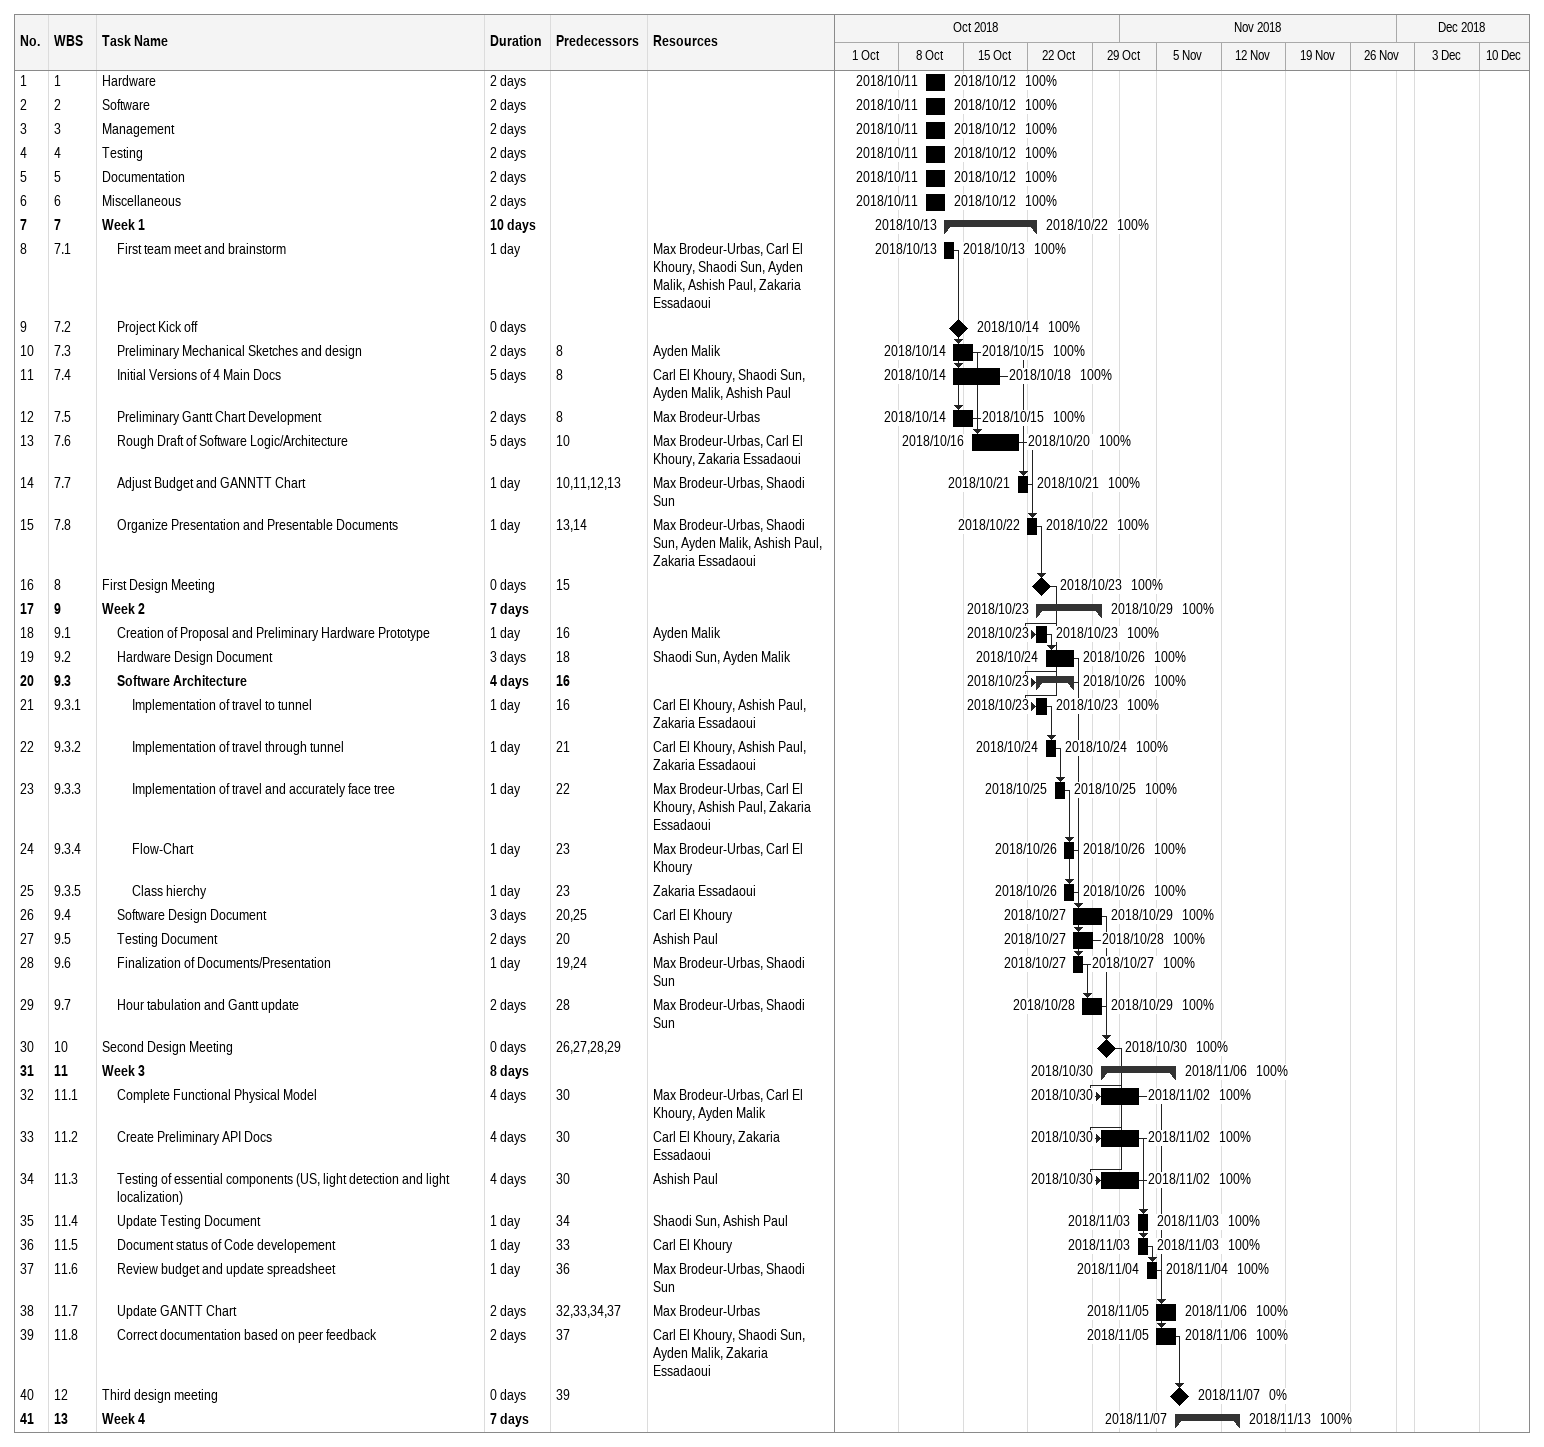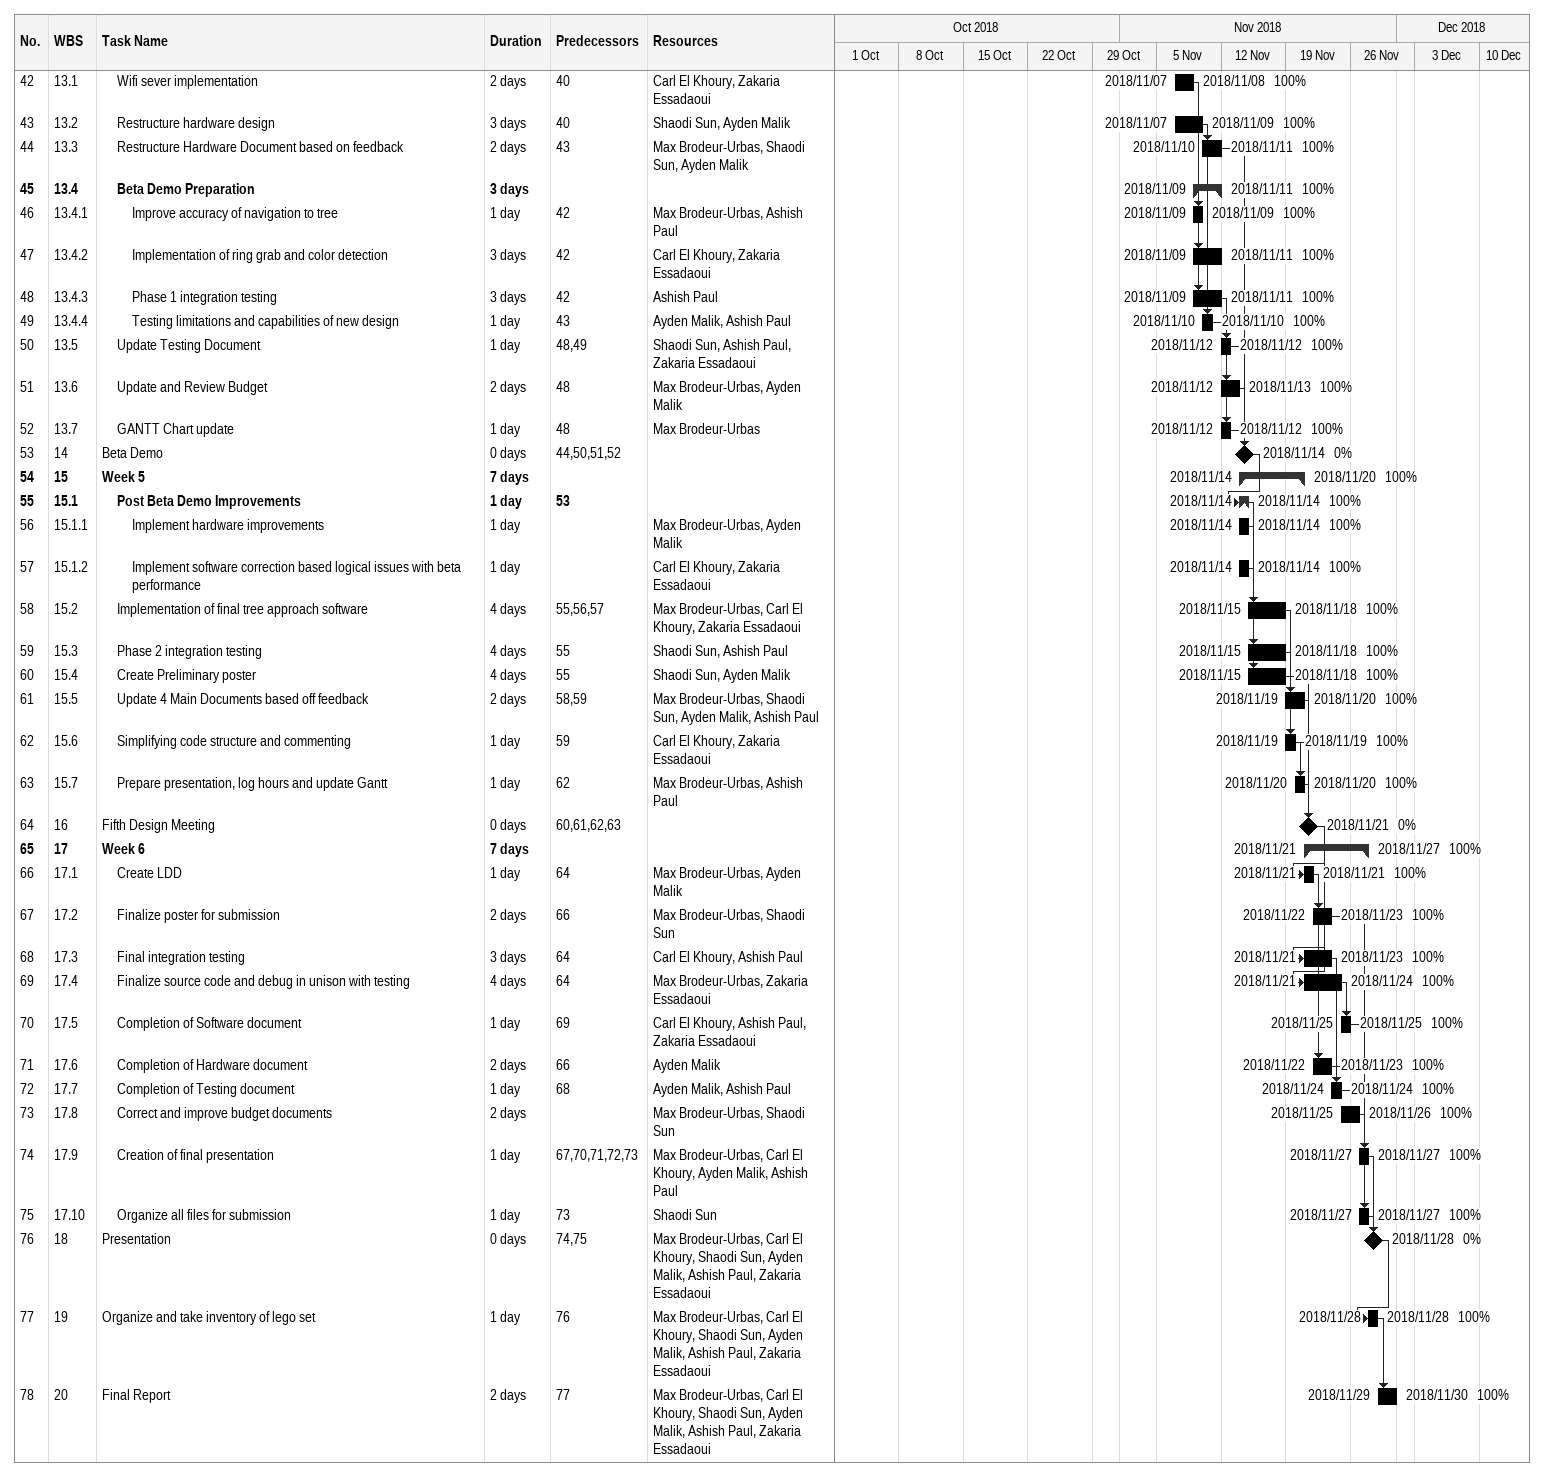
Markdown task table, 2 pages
| ID | WBS | Task | Duration | Start | Finish | Predecessors | Resources | % complete |
|---|---|---|---|---|---|---|---|---|
| 1 | 1 | Hardware | 2d | 2018-10-11 | 2018-10-12 |  |  | 100 |
| 2 | 2 | Software | 2d | 2018-10-11 | 2018-10-12 |  |  | 100 |
| 3 | 3 | Management | 2d | 2018-10-11 | 2018-10-12 |  |  | 100 |
| 4 | 4 | Testing | 2d | 2018-10-11 | 2018-10-12 |  |  | 100 |
| 5 | 5 | Documentation | 2d | 2018-10-11 | 2018-10-12 |  |  | 100 |
| 6 | 6 | Miscellaneous | 2d | 2018-10-11 | 2018-10-12 |  |  | 100 |
| 7 | 7 | **Week 1** | 10d | 2018-10-13 | 2018-10-22 |  |  | 100 |
| 8 | 7.1 | First team meet and brainstorm | 1d | 2018-10-13 | 2018-10-13 |  | Max Brodeur-Urbas, Carl El Khoury, Shaodi Sun, Ayden Malik, Ashish Paul, Zakaria Essadaoui | 100 |
| 9 | 7.2 | Project Kick off | 0d | 2018-10-14 | 2018-10-14 |  |  | 100 |
| 10 | 7.3 | Preliminary Mechanical Sketches and design | 2d | 2018-10-14 | 2018-10-15 | 8 | Ayden Malik | 100 |
| 11 | 7.4 | Initial Versions of 4 Main Docs | 5d | 2018-10-14 | 2018-10-18 | 8 | Carl El Khoury, Shaodi Sun, Ayden Malik, Ashish Paul | 100 |
| 12 | 7.5 | Preliminary Gantt Chart Development | 2d | 2018-10-14 | 2018-10-15 | 8 | Max Brodeur-Urbas | 100 |
| 13 | 7.6 | Rough Draft of Software Logic/Architecture | 5d | 2018-10-16 | 2018-10-20 | 10 | Max Brodeur-Urbas, Carl El Khoury, Zakaria Essadaoui | 100 |
| 14 | 7.7 | Adjust Budget and GANNTT Chart | 1d | 2018-10-21 | 2018-10-21 | 10, 11, 12, 13 | Max Brodeur-Urbas, Shaodi Sun | 100 |
| 15 | 7.8 | Organize Presentation and Presentable Documents | 1d | 2018-10-22 | 2018-10-22 | 13, 14 | Max Brodeur-Urbas, Shaodi Sun, Ayden Malik, Ashish Paul, Zakaria Essadaoui | 100 |
| 16 | 8 | First Design Meeting | 0d | 2018-10-23 | 2018-10-23 | 15 |  | 100 |
| 17 | 9 | **Week 2** | 7d | 2018-10-23 | 2018-10-29 |  |  | 100 |
| 18 | 9.1 | Creation of Proposal and Preliminary Hardware Prototype | 1d | 2018-10-23 | 2018-10-23 | 16 | Ayden Malik | 100 |
| 19 | 9.2 | Hardware Design Document | 3d | 2018-10-24 | 2018-10-26 | 18 | Shaodi Sun, Ayden Malik | 100 |
| 20 | 9.3 | **Software Architecture** | 4d | 2018-10-23 | 2018-10-26 | 16 |  | 100 |
| 21 | 9.3.1 | Implementation of travel to tunnel | 1d | 2018-10-23 | 2018-10-23 | 16 | Carl El Khoury, Ashish Paul, Zakaria Essadaoui | 100 |
| 22 | 9.3.2 | Implementation of travel through tunnel | 1d | 2018-10-24 | 2018-10-24 | 21 | Carl El Khoury, Ashish Paul, Zakaria Essadaoui | 100 |
| 23 | 9.3.3 | Implementation of travel and accurately face tree | 1d | 2018-10-25 | 2018-10-25 | 22 | Max Brodeur-Urbas, Carl El Khoury, Ashish Paul, Zakaria Essadaoui | 100 |
| 24 | 9.3.4 | Flow-Chart | 1d | 2018-10-26 | 2018-10-26 | 23 | Max Brodeur-Urbas, Carl El Khoury | 100 |
| 25 | 9.3.5 | Class hierchy | 1d | 2018-10-26 | 2018-10-26 | 23 | Zakaria Essadaoui | 100 |
| 26 | 9.4 | Software Design Document | 3d | 2018-10-27 | 2018-10-29 | 20, 25 | Carl El Khoury | 100 |
| 27 | 9.5 | Testing Document | 2d | 2018-10-27 | 2018-10-28 | 20 | Ashish Paul | 100 |
| 28 | 9.6 | Finalization of Documents/Presentation | 1d | 2018-10-27 | 2018-10-27 | 19, 24 | Max Brodeur-Urbas, Shaodi Sun | 100 |
| 29 | 9.7 | Hour tabulation and Gantt update | 2d | 2018-10-28 | 2018-10-29 | 28 | Max Brodeur-Urbas, Shaodi Sun | 100 |
| 30 | 10 | Second Design Meeting | 0d | 2018-10-30 | 2018-10-30 | 26, 27, 28, 29 |  | 100 |
| 31 | 11 | **Week 3** | 8d | 2018-10-30 | 2018-11-06 |  |  | 100 |
| 32 | 11.1 | Complete Functional Physical Model | 4d | 2018-10-30 | 2018-11-02 | 30 | Max Brodeur-Urbas, Carl El Khoury, Ayden Malik | 100 |
| 33 | 11.2 | Create Preliminary API Docs | 4d | 2018-10-30 | 2018-11-02 | 30 | Carl El Khoury, Zakaria Essadaoui | 100 |
| 34 | 11.3 | Testing of essential components (US, light detection and light localization) | 4d | 2018-10-30 | 2018-11-02 | 30 | Ashish Paul | 100 |
| 35 | 11.4 | Update Testing Document | 1d | 2018-11-03 | 2018-11-03 | 34 | Shaodi Sun, Ashish Paul | 100 |
| 36 | 11.5 | Document status of Code developement | 1d | 2018-11-03 | 2018-11-03 | 33 | Carl El Khoury | 100 |
| 37 | 11.6 | Review budget and update spreadsheet | 1d | 2018-11-04 | 2018-11-04 | 36 | Max Brodeur-Urbas, Shaodi Sun | 100 |
| 38 | 11.7 | Update GANTT Chart | 2d | 2018-11-05 | 2018-11-06 | 32, 33, 34, 37 | Max Brodeur-Urbas | 100 |
| 39 | 11.8 | Correct documentation based on peer feedback | 2d | 2018-11-05 | 2018-11-06 | 37 | Carl El Khoury, Shaodi Sun, Ayden Malik, Zakaria Essadaoui | 100 |
| 40 | 12 | Third design meeting | 0d | 2018-11-07 | 2018-11-07 | 39 |  | 0 |
| 41 | 13 | **Week 4** | 7d | 2018-11-07 | 2018-11-13 |  |  | 100 |
| 42 | 13.1 | Wifi sever implementation | 2d | 2018-11-07 | 2018-11-08 | 40 | Carl El Khoury, Zakaria Essadaoui | 100 |
| 43 | 13.2 | Restructure hardware design | 3d | 2018-11-07 | 2018-11-09 | 40 | Shaodi Sun, Ayden Malik | 100 |
| 44 | 13.3 | Restructure Hardware Document based on feedback | 2d | 2018-11-10 | 2018-11-11 | 43 | Max Brodeur-Urbas, Shaodi Sun, Ayden Malik | 100 |
| 45 | 13.4 | **Beta Demo Preparation** | 3d | 2018-11-09 | 2018-11-11 |  |  | 100 |
| 46 | 13.4.1 | Improve accuracy of navigation to tree | 1d | 2018-11-09 | 2018-11-09 | 42 | Max Brodeur-Urbas, Ashish Paul | 100 |
| 47 | 13.4.2 | Implementation of ring grab and color detection | 3d | 2018-11-09 | 2018-11-11 | 42 | Carl El Khoury, Zakaria Essadaoui | 100 |
| 48 | 13.4.3 | Phase 1 integration testing | 3d | 2018-11-09 | 2018-11-11 | 42 | Ashish Paul | 100 |
| 49 | 13.4.4 | Testing limitations and capabilities of new design | 1d | 2018-11-10 | 2018-11-10 | 43 | Ayden Malik, Ashish Paul | 100 |
| 50 | 13.5 | Update Testing Document | 1d | 2018-11-12 | 2018-11-12 | 48, 49 | Shaodi Sun, Ashish Paul, Zakaria Essadaoui | 100 |
| 51 | 13.6 | Update and Review Budget | 2d | 2018-11-12 | 2018-11-13 | 48 | Max Brodeur-Urbas, Ayden Malik | 100 |
| 52 | 13.7 | GANTT Chart update | 1d | 2018-11-12 | 2018-11-12 | 48 | Max Brodeur-Urbas | 100 |
| 53 | 14 | Beta Demo | 0d | 2018-11-14 | 2018-11-14 | 44, 50, 51, 52 |  | 0 |
| 54 | 15 | **Week 5** | 7d | 2018-11-14 | 2018-11-20 |  |  | 100 |
| 55 | 15.1 | **Post Beta Demo Improvements** | 1d | 2018-11-14 | 2018-11-14 | 53 |  | 100 |
| 56 | 15.1.1 | Implement hardware improvements | 1d | 2018-11-14 | 2018-11-14 |  | Max Brodeur-Urbas, Ayden Malik | 100 |
| 57 | 15.1.2 | Implement software correction based logical issues with beta performance | 1d | 2018-11-14 | 2018-11-14 |  | Carl El Khoury, Zakaria Essadaoui | 100 |
| 58 | 15.2 | Implementation of final tree approach software | 4d | 2018-11-15 | 2018-11-18 | 55, 56, 57 | Max Brodeur-Urbas, Carl El Khoury, Zakaria Essadaoui | 100 |
| 59 | 15.3 | Phase 2 integration testing | 4d | 2018-11-15 | 2018-11-18 | 55 | Shaodi Sun, Ashish Paul | 100 |
| 60 | 15.4 | Create Preliminary poster | 4d | 2018-11-15 | 2018-11-18 | 55 | Shaodi Sun, Ayden Malik | 100 |
| 61 | 15.5 | Update 4 Main Documents based off feedback | 2d | 2018-11-19 | 2018-11-20 | 58, 59 | Max Brodeur-Urbas, Shaodi Sun, Ayden Malik, Ashish Paul | 100 |
| 62 | 15.6 | Simplifying code structure and commenting | 1d | 2018-11-19 | 2018-11-19 | 59 | Carl El Khoury, Zakaria Essadaoui | 100 |
| 63 | 15.7 | Prepare presentation, log hours and update Gantt | 1d | 2018-11-20 | 2018-11-20 | 62 | Max Brodeur-Urbas, Ashish Paul | 100 |
| 64 | 16 | Fifth Design Meeting | 0d | 2018-11-21 | 2018-11-21 | 60, 61, 62, 63 |  | 0 |
| 65 | 17 | **Week 6** | 7d | 2018-11-21 | 2018-11-27 |  |  | 100 |
| 66 | 17.1 | Create LDD | 1d | 2018-11-21 | 2018-11-21 | 64 | Max Brodeur-Urbas, Ayden Malik | 100 |
| 67 | 17.2 | Finalize poster for submission | 2d | 2018-11-22 | 2018-11-23 | 66 | Max Brodeur-Urbas, Shaodi Sun | 100 |
| 68 | 17.3 | Final integration testing | 3d | 2018-11-21 | 2018-11-23 | 64 | Carl El Khoury, Ashish Paul | 100 |
| 69 | 17.4 | Finalize source code and debug in unison with testing | 4d | 2018-11-21 | 2018-11-24 | 64 | Max Brodeur-Urbas, Zakaria Essadaoui | 100 |
| 70 | 17.5 | Completion of Software document | 1d | 2018-11-25 | 2018-11-25 | 69 | Carl El Khoury, Ashish Paul, Zakaria Essadaoui | 100 |
| 71 | 17.6 | Completion of Hardware document | 2d | 2018-11-22 | 2018-11-23 | 66 | Ayden Malik | 100 |
| 72 | 17.7 | Completion of Testing document | 1d | 2018-11-24 | 2018-11-24 | 68 | Ayden Malik, Ashish Paul | 100 |
| 73 | 17.8 | Correct and improve budget documents | 2d | 2018-11-25 | 2018-11-26 |  | Max Brodeur-Urbas, Shaodi Sun | 100 |
| 74 | 17.9 | Creation of final presentation | 1d | 2018-11-27 | 2018-11-27 | 67, 70, 71, 72, 73 | Max Brodeur-Urbas, Carl El Khoury, Ayden Malik, Ashish Paul | 100 |
| 75 | 17.10 | Organize all files for submission | 1d | 2018-11-27 | 2018-11-27 | 73 | Shaodi Sun | 100 |
| 76 | 18 | Presentation | 0d | 2018-11-28 | 2018-11-28 | 74, 75 | Max Brodeur-Urbas, Carl El Khoury, Shaodi Sun, Ayden Malik, Ashish Paul, Zakaria Essadaoui | 0 |
| 77 | 19 | Organize and take inventory of lego set | 1d | 2018-11-28 | 2018-11-28 | 76 | Max Brodeur-Urbas, Carl El Khoury, Shaodi Sun, Ayden Malik, Ashish Paul, Zakaria Essadaoui | 100 |
| 78 | 20 | Final Report | 2d | 2018-11-29 | 2018-11-30 | 77 | Max Brodeur-Urbas, Carl El Khoury, Shaodi Sun, Ayden Malik, Ashish Paul, Zakaria Essadaoui | 100 |
